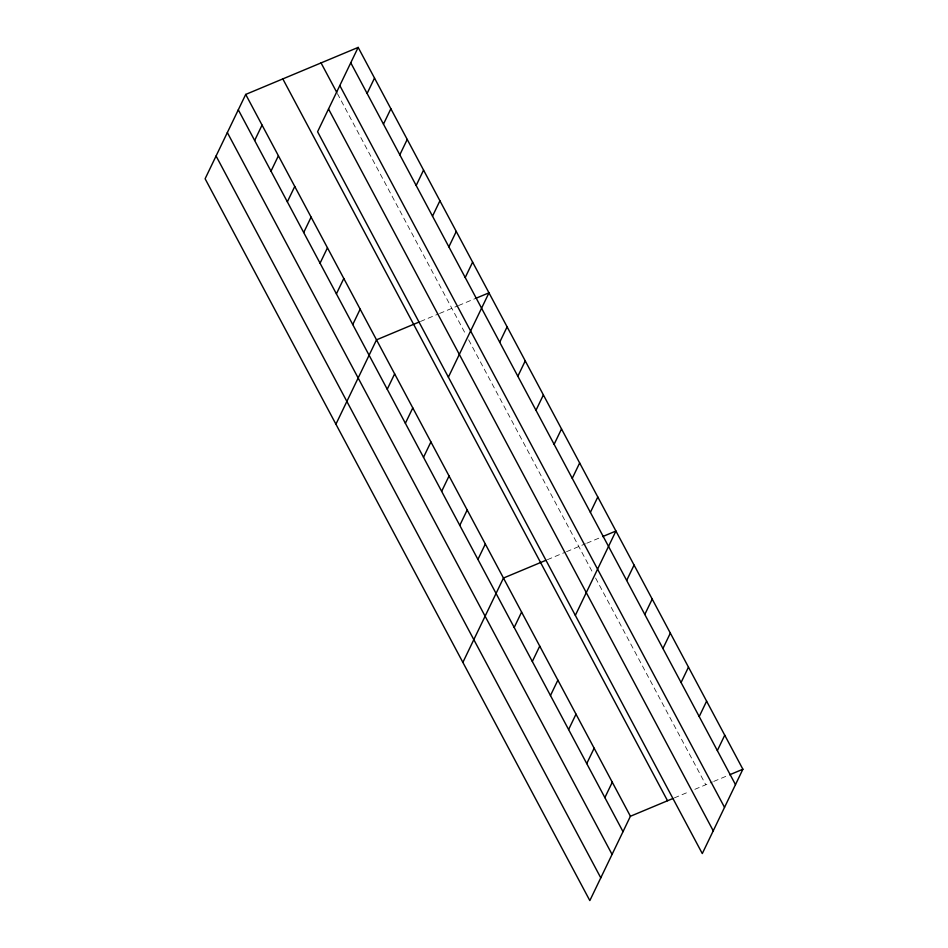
<?xml version="1.0" encoding="UTF-8"?>
<svg xmlns="http://www.w3.org/2000/svg" width="948" height="948" viewBox="0 0 948 948"><rect width="100%" height="100%" fill="white"/><g stroke="black" fill="none" stroke-linecap="round" stroke-linejoin="round"><path stroke-width="0.71" stroke-dasharray="4.74 3.56" d="M420.45 321.479L438.201 314.049M439.564 313.48L457.161 306.121M458.488 305.576L475.718 298.371M547.399 559.687L565.162 552.257M566.525 551.689L585.437 543.785M586.765 543.228L601.352 537.125M674.36 797.896L689.386 791.616M694.848 789.329L712.398 781.981M713.726 781.436L726.974 775.891M337.405 93.591L465.966 334.81M468.656 339.846L592.927 573.019M595.605 578.055L705.774 784.754"/><path stroke-width="1.42" d="M358.166 47.4L317.58 131.736L702.29 853.579L742.888 769.243L358.166 47.4L245.71 94.421L205.112 178.757L589.834 900.6L630.42 816.264L672.997 798.465M254.657 140.482L262.051 125.1M270.998 171.161L278.404 155.78M287.351 201.841L294.757 186.46M367.113 93.461L374.519 78.08M303.704 232.521L311.11 217.139M383.466 124.141L390.872 108.759M320.057 263.2L327.463 247.807M399.819 154.82L407.225 139.439M336.398 293.88L343.804 278.487M416.172 185.5L423.566 170.119M352.751 324.56L360.157 309.166M432.513 216.18L439.919 200.786M335.924 424.183L376.51 339.846L419.087 322.047M448.866 246.859L456.272 231.466M387.234 389.261L394.641 373.879M465.219 277.539L472.625 262.146M405.377 423.294L412.783 407.913M448.38 377.162L488.978 292.825L475.718 298.371M423.507 457.327L430.913 441.934M499.703 342.24L507.109 326.859M441.649 491.348L449.056 475.967M517.845 376.273L525.251 360.88M459.78 525.382L467.186 510M535.976 410.306L543.382 394.913M477.922 559.415L485.329 544.022M554.118 444.328L561.524 428.946M462.873 662.391L503.459 578.055L546.036 560.256M572.248 478.361L579.655 462.98M514.195 627.469L521.601 612.088M590.391 512.394L597.797 497.001M532.326 661.503L539.732 646.109M575.341 615.37L615.927 531.034L602.667 536.58M550.468 695.536L557.874 680.143M626.664 580.449L634.07 565.067M568.599 729.557L576.005 714.176M644.794 614.482L652.2 599.089M586.741 763.59L594.147 748.209M662.936 648.515L670.343 633.122M604.871 797.624L612.278 782.23M681.067 682.536L688.473 667.155M699.209 716.57L706.615 701.176M717.34 750.603L724.746 735.21M729.628 774.789L742.888 769.243M350.76 62.781L735.482 784.624M339.811 85.545L724.533 807.376M321.052 62.912L336.73 92.312M328.529 108.984L713.24 830.827M282.824 78.909L667.534 800.74M245.71 94.421L630.42 816.264M238.304 109.814L623.014 831.645M227.354 132.566L612.064 854.409M216.073 156.005L600.783 877.848"/></g></svg>
